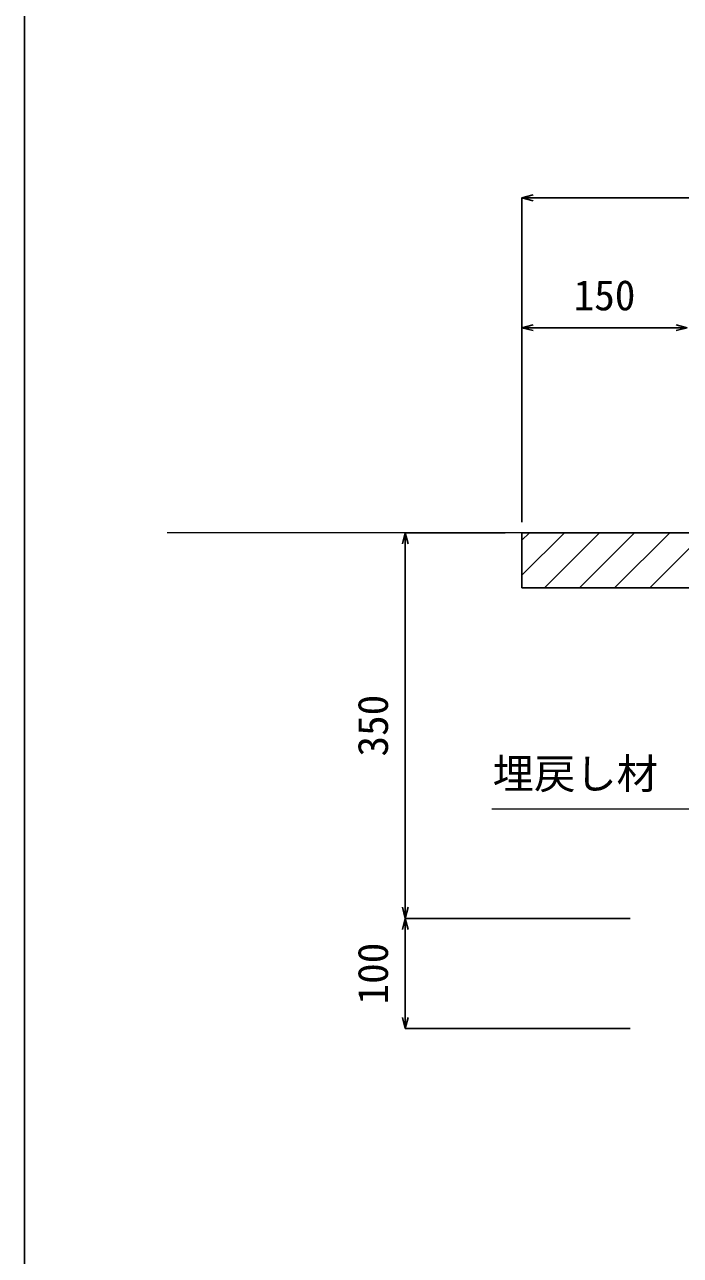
# Model space of a CAD drawing. Units: millimetres, scale not verified. Extents: x -9755 to 16726, y -7413 to 4835.
# Drawn here: x 3808 to 4403, y -206 to 911 of the extents above; entities that cross this region are included whole.
import ezdxf
from ezdxf.enums import TextEntityAlignment as Align

# ---------------------------------------------------------------- set-up
doc = ezdxf.new("R2010")
doc.units = ezdxf.units.MM
doc.header["$LTSCALE"] = 15
doc.layers.add('0-1_ブロック', color=2, linetype='Continuous', lineweight=18)
doc.layers.add('0-A', color=7, linetype='Continuous', lineweight=18)
for name, color, linetype in [('0-3_鉄筋', 7, 'Continuous'), ('0-6_寸法', 4, 'Continuous'), ('0-F', 5, 'Continuous')]:
    doc.layers.add(name, color=color, linetype=linetype)
doc.styles.add('ＭＳ ゴシック', font='')
doc.styles.get('ＭＳ ゴシック').set_extended_font_data('MS Gothic')

msp = doc.modelspace()

# ---------------------------------------------------------------- linework, layer by layer
at = {"layer": '0-1_ブロック', "color": 7}
msp.add_line((5212.45, 449.43), (3937.59, 449.43), dxfattribs=at)
at = {"layer": '0-3_鉄筋'}
for p, q in [((4259.36, 399.43), (4259.36, 449.43)), ((4584.36, 449.43), (4259.36, 449.43)), ((4259.36, 410.78), (4298.01, 449.43)), ((4259.36, 442.6), (4266.19, 449.43)), ((4279.83, 399.43), (4329.83, 449.43)), ((4311.65, 399.43), (4361.65, 449.43)), ((4343.47, 399.43), (4393.47, 449.43)), ((4375.29, 399.43), (4425.29, 449.43)), ((4546.02, 399.43), (4259.36, 399.43))]:
    msp.add_line(p, q, dxfattribs=at)
at = {"layer": '0-6_寸法'}
for p, q in [((4259.36, 753.48), (4269.5, 756.2)), ((4259.36, 753.48), (5109.36, 753.48)), ((4259.36, 753.48), (4269.5, 750.76)), ((4259.36, 753.48), (4259.36, 635.53)), ((4259.36, 635.53), (4269.5, 638.25)), ((4409.36, 635.53), (4399.21, 638.25)), ((4259.36, 635.53), (4409.36, 635.53)), ((4259.36, 635.53), (4269.5, 632.82)), ((4259.36, 635.53), (4259.36, 459.09)), ((4409.36, 635.53), (4399.21, 632.82)), ((4153.58, 449.43), (4150.86, 439.29)), ((4153.58, 99.43), (4153.58, 449.43)), ((4153.58, 449.43), (4156.3, 439.29)), ((4153.58, 449.43), (4244.28, 449.43)), ((4153.58, 99.43), (4150.86, 109.58)), ((4153.58, 99.43), (4156.3, 109.58)), ((4153.58, 99.43), (4150.86, 89.29)), ((4153.58, -0.57), (4153.58, 99.43)), ((4153.58, 99.43), (4156.3, 89.29)), ((4153.58, 99.43), (4357.49, 99.43)), ((4153.58, -0.57), (4150.86, 9.58)), ((4153.58, -0.57), (4156.3, 9.58)), ((4153.58, -0.57), (4357.49, -0.57))]:
    msp.add_line(p, q, dxfattribs=at)
at = {"layer": '0-A'}
msp.add_lwpolyline([(4232.05, 198.78), (4431.92, 198.78), (4421.78, 196.06)], dxfattribs=at)
at = {"layer": '0-F'}
msp.add_lwpolyline([(3808.17, -2027.5), (3808.17, 2027.5), (9708.17, 2027.5), (9708.17, -2027.5)], close=True, dxfattribs=at)

# ---------------------------------------------------------------- texts
at = {"layer": '0-6_寸法', "style": 'ＭＳ ゴシック'}
msp.add_text('150', height=27.49, dxfattribs=at).set_placement((4306.23, 643.03), align=Align.BOTTOM_LEFT)
for s, p in [('350', (4146.08, 246.31)), ('100', (4146.08, 21.31))]:
    msp.add_text(s, height=27.49, rotation=90, dxfattribs=at).set_placement(p, align=Align.BOTTOM_LEFT)
at = {"layer": '0-A', "color": 4, "style": 'ＭＳ ゴシック'}
msp.add_text('埋戻し材', height=27.49, dxfattribs=at).set_placement((4232.82, 208.77), align=Align.BOTTOM_LEFT)

doc.saveas('drawing.dxf')
